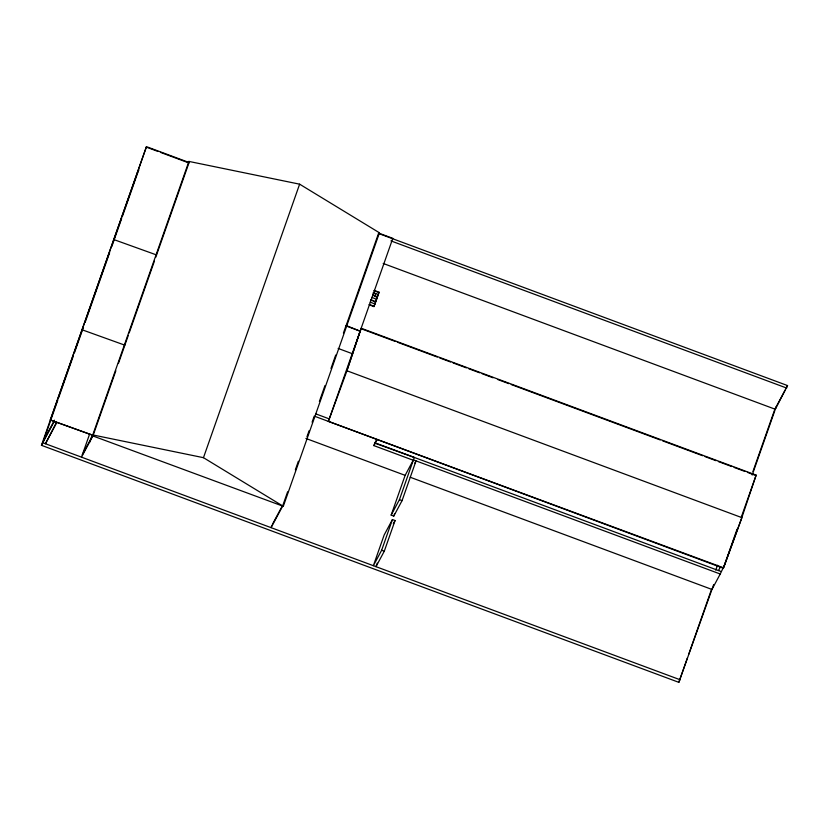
<?xml version="1.0" encoding="UTF-8"?>
<svg xmlns="http://www.w3.org/2000/svg" width="829" height="829" viewBox="0 0 829 829"><rect width="100%" height="100%" fill="white"/><g stroke="black" fill="none" stroke-linecap="round" stroke-linejoin="round"><path stroke-width="1.24" d="M360.574 329.89L346.74 371.205L361.206 328.253L756.152 475.121L741.675 518.073L723.334 568.248L315.051 416.417M50.3 419.971L93.138 435.391L50.3 419.971L146.464 146.66L189.074 162.505M713.676 584.58L678.827 682.34L41.45 445.308L146.464 146.66M57.812 400.106L42.818 442.769L680.194 679.79M58.672 397.671L73.242 356.232M74.527 352.574L83.522 326.978M85.232 322.108L109.656 252.638M111.801 246.545L121.656 218.514M122.516 216.068L138.795 169.758L137.427 172.308M89.667 433.919L81.491 457.152L93.097 435.515L92.755 434.924L188.908 161.417L299.621 184.173L379.454 232.804L283.3 506.312L92.869 435.94M89.708 442.22L92.288 434.893M93.522 434.292L115.853 370.781M118.423 363.475L128.288 335.424M129.148 332.989L154.484 260.907M155.769 257.249L189.25 162.007L188.908 161.417M283.3 506.312L203.468 457.681L299.621 184.173M271.974 525.171L271.093 527.658L282.471 506.446M282.896 505.224L287.622 491.794M295.352 469.815L298.357 461.276M306.937 436.852L309.082 430.748M312.087 422.199L314.232 416.096M319.383 401.443L324.968 385.568M330.978 368.47L335.704 355.04M343.424 333.061L345.569 326.958M328.388 421.37L346.957 370.781L741.903 517.648L723.562 567.824L328.388 421.37L392.811 238.337L378.646 233.073L346.149 325.517L360.107 331.154L345.558 325.745M369.123 304.792L373.952 306.585L379.071 292.202L374.242 290.409M373.952 306.585L379.071 292.202M413.225 460.25L373.889 445.619L374.77 443.142L414.282 457.432L399.433 499.68L391.153 515.12L393.775 516.094L402.055 500.654L416.034 460.883L414.852 463.09M391.153 515.12L405.132 475.349L413.412 459.908L720.235 574.01L724.204 565.761L737.064 529.182M392.438 519.555L384.159 534.995L373.371 565.689L381.651 550.249L392.438 519.555L395.06 520.529L384.273 551.223L375.993 566.673L377.236 563.129M393.775 516.094L394.625 513.679M715.779 570.155L717.489 565.285M678.827 682.34L687.396 657.967M688.692 654.309L711.396 589.709M752.96 471.494L774.379 410.552M752.183 475.038L776.172 406.79M741.344 516.995L756.152 475.121M383.195 263.456L775.302 409.267L787.55 385.578L379.63 233.882M113.728 239.54L156.577 254.959M82.019 329.755L124.858 345.175M189.25 162.007L188.846 162.93L160.443 152.37M43.688 440.282L54.465 420.189M41.45 445.308L54.186 421.557L56.807 422.531L45.44 443.743L56.486 422.282M82.372 454.665L93.149 434.572M375.61 301.87L370.967 299.735M375.568 301.994L370.915 299.86M272.565 524.073L282.15 506.198M376.501 439.909L374.946 442.8L721.106 571.523M373.889 445.619L377.174 439.515M393.288 523.845L395.06 520.529M774.814 409.329L785.156 390.044M786.348 387.806L787.55 385.578M718.484 570.549L720.546 566.704M720.235 574.01L711.956 589.45L410.179 477.235M378.625 232.939L379.454 232.804M92.755 434.924L203.468 457.681M147.417 147.521L158.07 151.489M390.925 240.887L786.68 388.065M374.055 290.751L377.682 292.098M373.454 292.647L378.242 294.564M373.268 292.989L375.682 293.88M373.226 293.114L375.641 294.005M372.625 295.01L377.454 296.803L374.812 296.367M372.584 295.134L377.402 296.927M374.853 296.243L377.268 297.145M371.796 297.373L376.573 299.29M370.138 302.088L374.915 304.015M369.299 304.45L374.128 306.253M362.19 329.123L394.905 341.289M397.329 342.19L437.308 357.061M439.733 357.962L450.634 362.014M453.059 362.915L466.385 367.869M468.799 368.77L479.711 372.822M482.126 373.724L493.037 377.775M497.877 379.578L508.778 383.64M511.203 384.542L660.216 439.95M662.64 440.852L702.619 455.722M705.044 456.624L715.945 460.675M718.37 461.577L731.696 466.53M734.111 467.432L745.022 471.483M747.437 472.385L755.924 475.545M338.128 348.429L352.698 353.838M315.922 413.93L329.268 418.894M305.891 438.448L405.132 475.349M399.433 499.68L402.055 500.654M381.651 550.249L384.273 551.223"/></g></svg>
